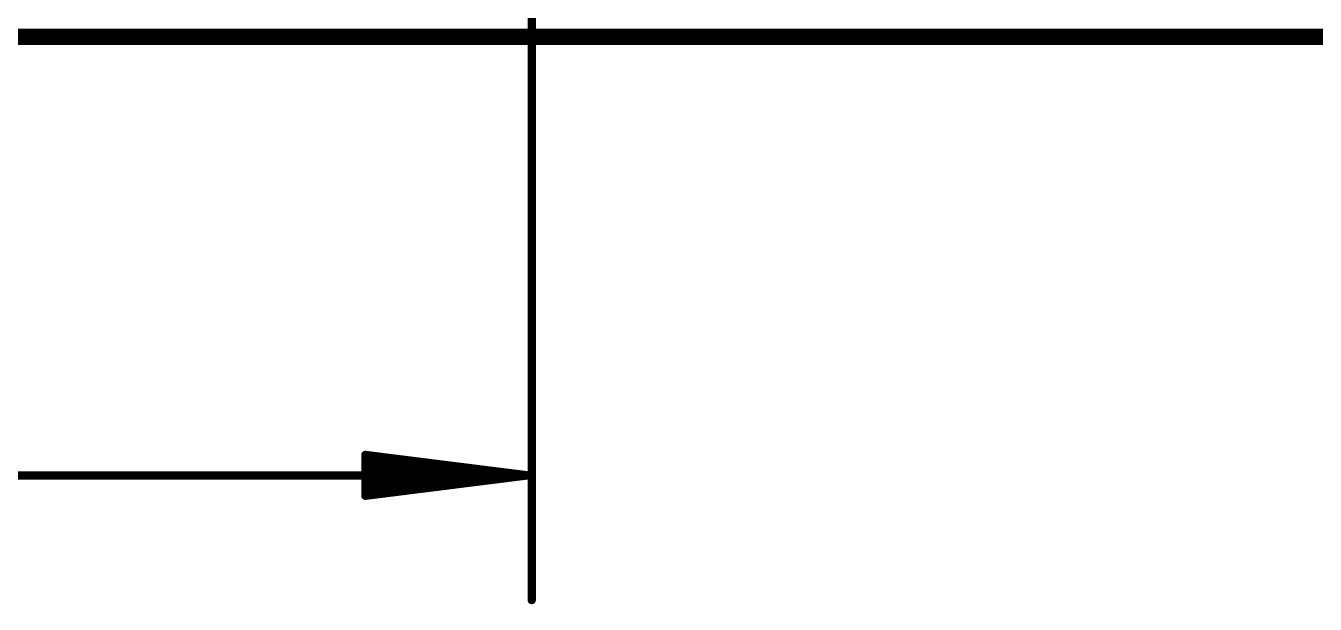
# Model space of a CAD drawing. Extents: x -6.8 to 60.3, y -8.9 to 34.9.
# Drawn here: x 17.49 to 37.64, y -8.87 to 0.17 of the extents above; entities that cross this region are included whole.
import ezdxf

# ---------------------------------------------------------------- set-up
doc = ezdxf.new("R2010")
doc.units = 0
for name, color, linetype in [('1', 12, 'CONTINUOUS'), ('16', 132, 'CONTINUOUS'), ('20', 53, 'CONTINUOUS'), ('47', 253, 'CONTINUOUS')]:
    doc.layers.add(name, color=color, linetype=linetype)

msp = doc.modelspace()

# ---------------------------------------------------------------- linework, layer by layer
at = {"layer": '1', "const_width": 0.254}
msp.add_lwpolyline([(0, 0), (44.45, 0)], dxfattribs=at)
at = {"layer": '16', "const_width": 0.254}
msp.add_lwpolyline([(0, 0), (44.45, 0)], dxfattribs=at)
at = {"layer": '20'}
msp.add_line((2.54, 0), (48.26, 0), dxfattribs=at)
at = {"layer": '47', "const_width": 0.13}
for points in [[(25.4, 1.27), (25.4, -8.808)], [(20.574, 0), (60.243, 0)], [(25.335, -6.858), (22.8, -6.5388)], [(22.8, -6.5388), (22.8, -7.1772)], [(25.335, -6.858), (22.8, -6.598)], [(0.065, -6.858), (25.335, -6.858)], [(25.335, -6.858), (22.8, -6.728)], [(22.8, -7.1772), (25.335, -6.858)], [(22.8, -6.988), (25.335, -6.858)], [(22.8, -7.118), (25.335, -6.858)]]:
    msp.add_lwpolyline(points, dxfattribs=at)
at = {"layer": '47', "const_width": 0.065}
for points in [[(20.574, 0.0325, 1), (20.574, -0.0325)], [(22.8041, -6.5065, 1), (22.7959, -6.571)], [(22.8325, -6.5388, 1), (22.7675, -6.5388)], [(22.8033, -6.5657, 1), (22.7967, -6.6303)], [(22.8017, -6.6955, 1), (22.7983, -6.7605)], [(25.3391, -6.8902, 1), (25.3309, -6.8258)], [(25.3309, -6.8902, 1), (25.3391, -6.8258)], [(25.3383, -6.8903, 1), (25.3317, -6.8257)], [(25.3317, -6.8903, 1), (25.3383, -6.8257)], [(25.3333, -6.8905, 1), (25.3367, -6.8255)], [(25.3367, -6.8905, 1), (25.3333, -6.8255)], [(25.335, -6.8905, 1), (25.335, -6.8255)], [(22.7983, -6.9555, 1), (22.8017, -7.0205)], [(22.7967, -7.0857, 1), (22.8033, -7.1503)], [(22.7959, -7.145, 1), (22.8041, -7.2095)], [(22.7675, -7.1772, 1), (22.8325, -7.1772)], [(25.3675, -8.808, 1), (25.4325, -8.808)]]:
    msp.add_lwpolyline(points, format="xyb", dxfattribs=at)

doc.saveas('drawing.dxf')
